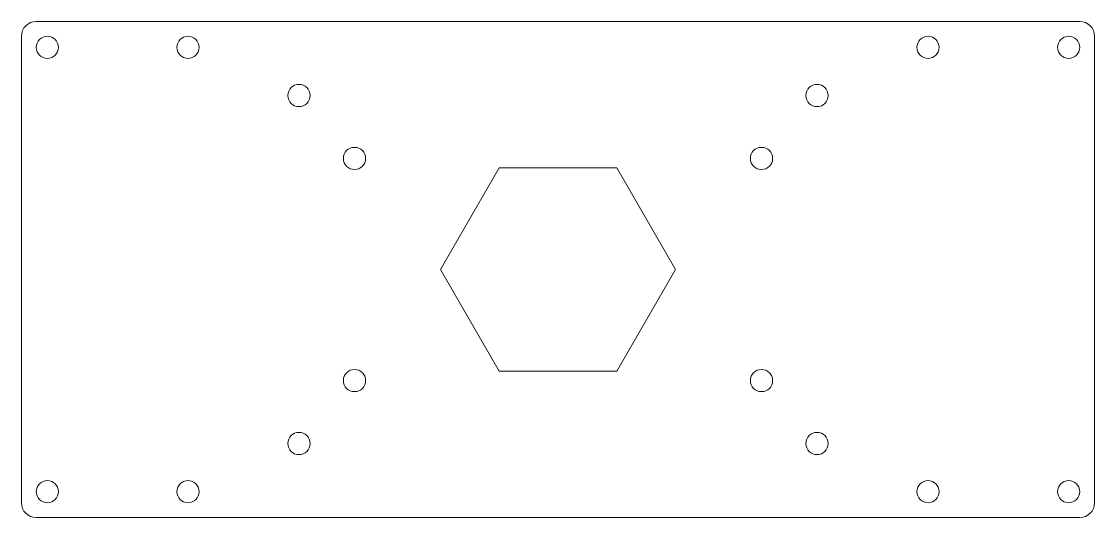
# Model space of a CAD drawing. Header units: millimetres. Extents: x -73 to 73, y -34 to 34.
import ezdxf

# ---------------------------------------------------------------- set-up
doc = ezdxf.new("R2010")
doc.units = ezdxf.units.MM

msp = doc.modelspace()

# ---------------------------------------------------------------- linework, layer by layer
at = {"color": 7, "linetype": 'Continuous', "lineweight": 15}
for p, q in [((70.5, 33.5), (-70.5, 33.5)), ((-72.5, 31.5), (-72.5, -31.5)), ((72.5, -31.5), (72.5, 31.5)), ((-7.93, 13.74), (-15.86, 0)), ((7.93, 13.74), (-7.93, 13.74)), ((15.86, 0), (7.93, 13.74)), ((-15.86, 0), (-7.93, -13.74)), ((7.93, -13.74), (15.86, 0)), ((-7.93, -13.74), (7.93, -13.74)), ((-70.5, -33.5), (70.5, -33.5))]:
    msp.add_line(p, q, dxfattribs=at)
for centre in [(-69, 30), (-50, 30), (50, 30), (69, 30), (-35, 23.5), (35, 23.5), (-27.5, 15), (27.5, 15), (-27.5, -15), (27.5, -15), (-35, -23.5), (35, -23.5), (-69, -30), (-50, -30), (50, -30), (69, -30)]:
    msp.add_circle(centre, 1.5, dxfattribs=at)
for centre, start, end in [((-70.5, 31.5), 90, 180), ((70.5, 31.5), 0, 90), ((-70.5, -31.5), 180, 270), ((70.5, -31.5), 270, 0)]:
    msp.add_arc(centre, 2, start, end, dxfattribs=at)

doc.saveas('drawing.dxf')
